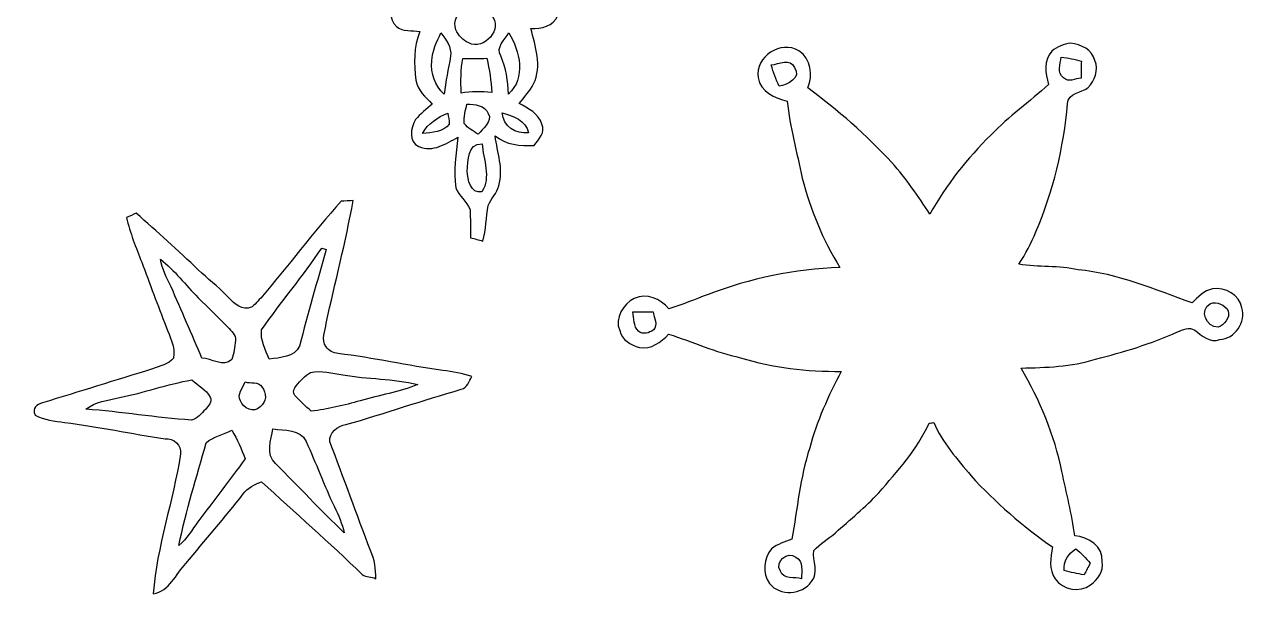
# Model space of a CAD drawing. Header units: centimetres. Extents: x -12.4 to 12.5, y -13.9 to 13.8.
# Drawn here: x -12.38 to 12.46, y -13.94 to -2.31 of the extents above; entities that cross this region are included whole.
import ezdxf

# ---------------------------------------------------------------- set-up
doc = ezdxf.new("R2010")
doc.units = ezdxf.units.CM
doc.header["$MEASUREMENT"] = 0
doc.layers.add('Camada 1', color=7, linetype='Continuous')

msp = doc.modelspace()

# ---------------------------------------------------------------- linework, layer by layer
at = {"layer": 'Camada 1', "color": 23}
for points, knots in [([(-3.62021, 13.71247), (-3.56129, 13.77033), (-3.48403, 13.79784), (-3.41312, 13.84018), (-3.41312, 13.84018), (-3.39372, 13.62851), (-3.40642, 13.41226), (-3.37009, 13.20235), (-3.37009, 13.20235), (-3.27907, 13.01679), (-3.07058, 12.90532), (-3.04059, 12.68483), (-3.04059, 12.68483), (-2.94534, 12.36027), (-3.06917, 12.03466), (-3.07446, 11.70905), (-3.07446, 11.70905), (-2.84515, 11.82546), (-2.59362, 11.97504), (-2.32798, 11.88967), (-2.32798, 11.88967), (-2.15336, 11.85227), (-2.07363, 11.62367), (-2.15865, 11.47445), (-2.15865, 11.47445), (-2.25249, 11.28571), (-2.42147, 11.15095), (-2.57387, 11.01125), (-2.57387, 11.01125), (-2.09867, 10.68846), (-2.13607, 10.02559), (-2.31105, 9.54264), (-2.31105, 9.54264), (-2.11314, 9.52853), (-1.80305, 9.54722), (-1.73602, 9.29993), (-1.73602, 9.29993), (-1.59314, 8.95068), (-1.92158, 8.68257), (-2.10644, 8.42645), (-2.10644, 8.42645), (-1.97767, 8.13505), (-1.68522, 7.96607), (-1.49507, 7.71913), (-1.49507, 7.71913), (-1.20509, 7.70749), (-0.94403, 7.83837), (-0.6731, 7.91774), (-0.6731, 7.91774), (-0.60748, 7.70537), (-0.57644, 7.48594), (-0.54963, 7.26581), (-0.54963, 7.26581), (-0.31926, 7.20443), (-0.0829, 7.17021), (0.15522, 7.15186), (0.15522, 7.15186), (0.23142, 7.42174), (0.32385, 7.73359), (0.58702, 7.87894), (0.58702, 7.87894), (0.7179, 7.88635), (0.9017, 7.96678), (1.01, 7.85495), (1.01, 7.85495), (1.0922, 7.76993), (1.15147, 7.66621), (1.22132, 7.57132), (1.22132, 7.57132), (1.41887, 7.78263), (1.61678, 8.00805), (1.88771, 8.128), (1.88771, 8.128), (2.11455, 8.24477), (2.37384, 8.1922), (2.61549, 8.16222), (2.61549, 8.16222), (2.63384, 8.41199), (2.68252, 8.7249), (2.93052, 8.85331), (2.93052, 8.85331), (3.08998, 8.94292), (3.27589, 8.82932), (3.36268, 8.69139), (3.36268, 8.69139), (3.45934, 8.49559), (3.44699, 8.27299), (3.47557, 8.06203), (3.47557, 8.06203), (3.72251, 8.25112), (3.92501, 8.51112), (4.23439, 8.60495), (4.23439, 8.60495), (4.41078, 8.69844), (4.60551, 8.63529), (4.79143, 8.63247), (4.79143, 8.63247), (5.02356, 8.70585), (5.21511, 8.88047), (5.46206, 8.92034), (5.46206, 8.92034), (5.45218, 8.83602), (5.47194, 8.73584), (5.41091, 8.66669), (5.41091, 8.66669), (5.28814, 8.54322), (5.10011, 8.4963), (4.99357, 8.35519), (4.99357, 8.35519), (4.92513, 8.19362), (4.85422, 8.02781), (4.73357, 7.89658), (4.73357, 7.89658), (4.5279, 7.63517), (4.185, 7.55791), (3.88302, 7.46054), (3.88302, 7.46054), (3.88514, 7.43091), (3.88761, 7.40128), (3.89008, 7.37164), (3.89008, 7.37164), (4.08023, 7.30709), (4.2739, 7.19772), (4.36069, 7.00722), (4.36069, 7.00722), (4.44041, 6.85694), (4.41113, 6.62975), (4.2478, 6.54826), (4.2478, 6.54826), (4.01285, 6.39692), (3.75356, 6.53486), (3.5179, 6.60259), (3.5179, 6.60259), (3.42724, 6.17749), (3.07516, 5.85258), (2.65889, 5.75204), (2.65889, 5.75204), (2.61655, 5.68854), (2.43381, 5.74675), (2.42887, 5.63668), (2.42887, 5.63668), (2.44016, 5.46312), (2.49626, 5.29555), (2.50225, 5.12092), (2.50225, 5.12092), (2.26766, 4.78896), (1.80622, 4.83094), (1.4538, 4.89973), (1.4538, 4.89973), (1.37971, 4.67995), (1.2894, 4.46158), (1.25554, 4.23086), (1.25554, 4.23086), (1.32292, 3.95287), (1.77059, 3.89819), (1.74237, 3.58316), (1.74237, 3.58316), (1.62489, 3.39937), (1.3903, 3.32422), (1.28658, 3.12843), (1.28658, 3.12843), (1.28129, 2.84868), (1.40511, 2.58516), (1.52012, 2.33539), (1.52012, 2.33539), (1.71767, 2.37243), (1.91382, 2.42429), (2.11596, 2.42711), (2.11596, 2.42711), (2.292, 2.41547), (2.45851, 2.3114), (2.55376, 2.16394), (2.55376, 2.16394), (2.61937, 1.97697), (2.5146, 1.80657), (2.43981, 1.6443), (2.43981, 1.6443), (2.70439, 1.58856), (2.97392, 1.51589), (3.20393, 1.36878), (3.20393, 1.36878), (3.42371, 1.20862), (3.56764, 0.96344), (3.65866, 0.71085), (3.65866, 0.71085), (3.80753, 0.78493), (3.95958, 0.86042), (4.12856, 0.87595), (4.12856, 0.87595), (4.27849, 0.87771), (4.40761, 0.80151), (4.53637, 0.7366), (4.53637, 0.7366), (4.49721, 0.58349), (4.50991, 0.40781), (4.41925, 0.27058), (4.41925, 0.27058), (4.32153, 0.13864), (4.17583, 0.05574), (4.03437, -0.02117), (4.03437, -0.02117), (4.03119, -0.04057), (4.02449, -0.07937), (4.02131, -0.09913), (4.02131, -0.09913), (4.27355, -0.17886), (4.5406, -0.2353), (4.76003, -0.39123), (4.76003, -0.39123), (4.88139, -0.45932), (4.9978, -0.55774), (5.03555, -0.69744), (5.03555, -0.69744), (5.0606, -1.01424), (5.38409, -1.12677), (5.63492, -1.22202), (5.63492, -1.22202), (5.63739, -1.28411), (5.64233, -1.40794), (5.6448, -1.47002), (5.6448, -1.47002), (5.43348, -1.48167), (5.25039, -1.37266), (5.06342, -1.29293), (5.06342, -1.29293), (4.80236, -1.22626), (4.5085, -1.34585), (4.26367, -1.20615), (4.26367, -1.20615), (4.02449, -1.10278), (3.83293, -0.92287), (3.65936, -0.73272), (3.65936, -0.73272), (3.63926, -0.99448), (3.62056, -1.31163), (3.38914, -1.48449), (3.38914, -1.48449), (3.20851, -1.64606), (2.89525, -1.51377), (2.85115, -1.28799), (2.85115, -1.28799), (2.83351, -1.15535), (2.8194, -1.02235), (2.80846, -0.88935), (2.80846, -0.88935), (2.55764, -0.88053), (2.30364, -0.89817), (2.05528, -0.86219), (2.05528, -0.86219), (1.76671, -0.76517), (1.52894, -0.55633), (1.34549, -0.31856), (1.34549, -0.31856), (1.23225, -0.50871), (1.06433, -0.76376), (0.80116, -0.68016), (0.80116, -0.68016), (0.48189, -0.58491), (0.34431, -0.23319), (0.28892, 0.06456), (0.28892, 0.06456), (0.06385, 0.05891), (-0.1584, 0.02117), (-0.38135, -0.00564), (-0.38135, -0.00564), (-0.43109, -0.248), (-0.44203, -0.50659), (-0.57856, -0.72072), (-0.57856, -0.72072), (-0.81386, -0.64417), (-1.05163, -0.55598), (-1.30351, -0.5655), (-1.30351, -0.5655), (-1.38959, -0.58208), (-1.45521, -0.6477), (-1.518, -0.70414), (-1.518, -0.70414), (-1.68522, -0.87242), (-1.83127, -1.06221), (-1.95192, -1.26647), (-1.95192, -1.26647), (-1.70145, -1.47602), (-1.4284, -1.76953), (-1.53882, -2.12866), (-1.53882, -2.12866), (-1.62666, -2.33856), (-1.87819, -2.40206), (-2.08597, -2.38866), (-2.08597, -2.38866), (-1.99954, -2.75308), (-1.85526, -3.15383), (-2.03306, -3.51437), (-2.03306, -3.51437), (-2.10361, -3.66501), (-2.22391, -3.7846), (-2.32727, -3.91266), (-2.32727, -3.91266), (-2.14524, -4.01849), (-1.92722, -4.11551), (-1.86408, -4.33529), (-1.86408, -4.33529), (-1.78188, -4.5018), (-1.93357, -4.64502), (-2.01965, -4.77202), (-2.01965, -4.77202), (-2.30293, -4.77696), (-2.58974, -4.75791), (-2.81693, -4.57553), (-2.81693, -4.57553), (-2.76719, -4.9082), (-2.64301, -5.24969), (-2.73791, -5.58624), (-2.73791, -5.58624), (-2.77954, -5.73581), (-2.89948, -5.84588), (-2.95381, -5.98981), (-2.95381, -5.98981), (-2.99896, -6.2297), (-3.00108, -6.47771), (-3.06387, -6.71477), (-3.06387, -6.71477), (-3.15136, -6.68302), (-3.22792, -6.66926), (-3.31294, -6.64527), (-3.31294, -6.64527), (-3.31152, -6.45301), (-3.31576, -6.26145), (-3.32528, -6.07025), (-3.32528, -6.07025), (-3.38667, -5.90303), (-3.55565, -5.7972), (-3.61632, -5.62892), (-3.61632, -5.62892), (-3.65901, -5.28708), (-3.61738, -4.94242), (-3.57046, -4.6034), (-3.57046, -4.6034), (-3.81176, -4.72511), (-4.08411, -4.91984), (-4.3628, -4.79037), (-4.3628, -4.79037), (-4.5787, -4.699), (-4.53743, -4.41219), (-4.43406, -4.24321), (-4.43406, -4.24321), (-4.3367, -4.12221), (-4.20864, -4.03013), (-4.09187, -3.92889), (-4.09187, -3.92889), (-4.23263, -3.79166), (-4.38785, -3.64384), (-4.42383, -3.44135), (-4.42383, -3.44135), (-4.46476, -3.11291), (-4.47816, -2.76437), (-4.34446, -2.45498), (-4.34446, -2.45498), (-4.49968, -2.41759), (-4.6923, -2.46697), (-4.82036, -2.35126), (-4.82036, -2.35126), (-4.97628, -2.20204), (-4.96041, -1.96391), (-4.88527, -1.77941), (-4.88527, -1.77941), (-4.81048, -1.59738), (-4.66937, -1.45591), (-4.52896, -1.32292), (-4.52896, -1.32292), (-4.70217, -1.07738), (-4.90008, -0.84102), (-5.14385, -0.66428), (-5.14385, -0.66428), (-5.42537, -0.58279), (-5.69172, -0.73519), (-5.94783, -0.83009), (-5.94783, -0.83009), (-6.03179, -0.6223), (-6.08048, -0.40252), (-6.15844, -0.19367), (-6.15844, -0.19367), (-6.33977, -0.0381), (-6.60224, -0.09454), (-6.82096, -0.06526), (-6.82096, -0.06526), (-6.89998, -0.37253), (-7.02134, -0.80469), (-7.41045, -0.81104), (-7.41045, -0.81104), (-7.65986, -0.90876), (-7.75229, -0.63888), (-7.86977, -0.49177), (-7.86977, -0.49177), (-8.10366, -0.76376), (-8.38447, -1.01706), (-8.74677, -1.09396), (-8.74677, -1.09396), (-8.9154, -1.137), (-9.09002, -1.10702), (-9.25512, -1.06645), (-9.25512, -1.06645), (-9.28899, -1.30034), (-9.30063, -1.63759), (-9.57404, -1.7205), (-9.57404, -1.7205), (-9.75325, -1.81681), (-9.99772, -1.71626), (-10.05522, -1.524), (-10.05522, -1.524), (-10.0845, -1.33632), (-10.10567, -1.14759), (-10.11872, -0.95779), (-10.11872, -0.95779), (-10.34239, -1.09608), (-10.49972, -1.31833), (-10.73644, -1.43792), (-10.73644, -1.43792), (-10.97633, -1.61749), (-11.29312, -1.49578), (-11.56335, -1.5688), (-11.56335, -1.5688), (-11.73127, -1.64606), (-11.88438, -1.7526), (-12.05653, -1.82104), (-12.05653, -1.82104), (-12.09604, -1.76177), (-12.13591, -1.70321), (-12.17683, -1.64536), (-12.17683, -1.64536), (-12.02408, -1.50283), (-11.82899, -1.4157), (-11.67659, -1.27423), (-11.67659, -1.27423), (-11.5764, -1.11337), (-11.53407, -0.91334), (-11.39366, -0.77787), (-11.39366, -0.77787), (-11.176, -0.53975), (-10.84262, -0.47096), (-10.54947, -0.37571), (-10.54947, -0.37571), (-10.55194, -0.34184), (-10.55476, -0.30797), (-10.55723, -0.27446), (-10.55723, -0.27446), (-10.72762, -0.19614), (-10.93435, -0.12594), (-11.02748, 0.05115), (-11.02748, 0.05115), (-11.03806, 0.21096), (-11.1058, 0.43004), (-10.95163, 0.54328), (-10.95163, 0.54328), (-10.70575, 0.64311), (-10.44469, 0.58244), (-10.20163, 0.51117), (-10.20163, 0.51117), (-10.10003, 0.7045), (-10.01677, 0.91757), (-9.85555, 1.07103), (-9.85555, 1.07103), (-9.62554, 1.27388), (-9.32286, 1.35855), (-9.02864, 1.41746), (-9.02864, 1.41746), (-9.11825, 1.6129), (-9.25689, 1.87713), (-9.08509, 2.06516), (-9.08509, 2.06516), (-8.84202, 2.33997), (-8.43068, 2.23273), (-8.11283, 2.18722), (-8.11283, 2.18722), (-8.02993, 2.407), (-7.93574, 2.62643), (-7.9054, 2.86138), (-7.9054, 2.86138), (-7.89517, 2.91006), (-7.91633, 2.95804), (-7.94985, 2.99226), (-7.94985, 2.99226), (-8.11036, 3.16018), (-8.31109, 3.28083), (-8.4896, 3.42794), (-8.4896, 3.42794), (-8.31109, 3.63573), (-8.09731, 3.80859), (-7.89093, 3.98745), (-7.89093, 3.98745), (-7.97842, 4.24956), (-8.08037, 4.50603), (-8.16892, 4.76779), (-8.16892, 4.76779), (-8.38129, 4.72334), (-8.59437, 4.64891), (-8.8145, 4.66407), (-8.8145, 4.66407), (-9.01241, 4.69653), (-9.22479, 4.8387), (-9.25265, 5.05037), (-9.25265, 5.05037), (-9.2329, 5.19077), (-9.15846, 5.31636), (-9.11049, 5.44795), (-9.11049, 5.44795), (-9.42587, 5.56084), (-9.80405, 5.6074), (-10.04182, 5.86916), (-10.04182, 5.86916), (-10.17094, 6.00392), (-10.22209, 6.18807), (-10.28312, 6.35882), (-10.28312, 6.35882), (-10.52795, 6.32601), (-10.80911, 6.11293), (-11.0423, 6.27697), (-11.0423, 6.27697), (-11.20175, 6.36729), (-11.20493, 6.59765), (-11.11709, 6.74052), (-11.11709, 6.74052), (-11.03665, 6.95254), (-10.81546, 7.03368), (-10.64013, 7.14692), (-10.64013, 7.14692), (-10.91635, 7.29297), (-11.23879, 7.33919), (-11.49773, 7.51875), (-11.49773, 7.51875), (-11.71963, 7.66727), (-11.68823, 8.01511), (-11.93694, 8.13364), (-11.93694, 8.13364), (-12.09745, 8.21831), (-12.25374, 8.31285), (-12.38497, 8.43985), (-12.38497, 8.43985), (-12.31053, 8.48783), (-12.24139, 8.58379), (-12.14226, 8.56262), (-12.14226, 8.56262), (-11.92071, 8.51112), (-11.73903, 8.31885), (-11.49526, 8.36471), (-11.49526, 8.36471), (-10.99996, 8.48642), (-10.61261, 8.11989), (-10.27853, 7.81967), (-10.27853, 7.81967), (-10.2496, 8.05356), (-10.26901, 8.30933), (-10.13636, 8.51535), (-10.13636, 8.51535), (-10.00936, 8.65223), (-9.74584, 8.71432), (-9.61602, 8.5531), (-9.61602, 8.5531), (-9.4749, 8.38764), (-9.46362, 8.1601), (-9.41387, 7.95655), (-9.41387, 7.95655), (-9.17963, 7.98618), (-8.93374, 8.04651), (-8.70726, 7.94279), (-8.70726, 7.94279), (-8.41375, 7.862), (-8.21584, 7.61859), (-7.99006, 7.43303), (-7.99006, 7.43303), (-7.90328, 7.5886), (-7.80309, 7.75194), (-7.61506, 7.79533), (-7.61506, 7.79533), (-7.37376, 7.81438), (-7.16209, 7.63658), (-7.0746, 7.42385), (-7.0746, 7.42385), (-7.02063, 7.28839), (-6.98218, 7.14657), (-6.93667, 7.00793), (-6.93667, 7.00793), (-6.7123, 7.04003), (-6.44948, 7.02874), (-6.2611, 7.17338), (-6.2611, 7.17338), (-6.15774, 7.34236), (-6.29426, 7.66692), (-6.08083, 7.77416), (-6.08083, 7.77416), (-5.82189, 7.79639), (-5.57671, 7.61118), (-5.31107, 7.67045), (-5.31107, 7.67045), (-5.05037, 7.84013), (-4.88809, 8.10895), (-4.69371, 8.34355), (-4.69371, 8.34355), (-4.80801, 8.46772), (-4.94383, 8.57497), (-5.03555, 8.71784), (-5.03555, 8.71784), (-5.12692, 8.92775), (-5.20241, 9.23149), (-4.99286, 9.39835), (-4.99286, 9.39835), (-4.85951, 9.44598), (-4.71981, 9.47561), (-4.58188, 9.50912), (-4.58188, 9.50912), (-4.66654, 9.79946), (-4.71593, 10.1025), (-4.68947, 10.40589), (-4.68947, 10.40589), (-4.6355, 10.62531), (-4.50109, 10.80911), (-4.36351, 10.98303), (-4.36351, 10.98303), (-4.54237, 11.09486), (-4.7371, 11.22292), (-4.79249, 11.44199), (-4.79249, 11.44199), (-4.87609, 11.62438), (-4.73569, 11.88861), (-4.51556, 11.86109), (-4.51556, 11.86109), (-4.28166, 11.92107), (-4.05624, 11.79865), (-3.85974, 11.68435), (-3.85974, 11.68435), (-3.90631, 12.04701), (-4.01743, 12.42977), (-3.90172, 12.78784), (-3.90172, 12.78784), (-3.84598, 12.91167), (-3.74015, 13.00162), (-3.64702, 13.09687), (-3.64702, 13.09687), (-3.63467, 13.30113), (-3.65584, 13.50998), (-3.62021, 13.71247), (-3.62021, 13.71247), (-3.62021, 13.71247), (-3.62021, 13.71247), (-3.62021, 13.71247)], [0, 0, 0, 0, 0.00617284, 0.00617284, 0.00617284, 0.00617284, 0.01234568, 0.01234568, 0.01234568, 0.01234568, 0.01851852, 0.01851852, 0.01851852, 0.01851852, 0.02469136, 0.02469136, 0.02469136, 0.02469136, 0.0308642, 0.0308642, 0.0308642, 0.0308642, 0.03703704, 0.03703704, 0.03703704, 0.03703704, 0.04320988, 0.04320988, 0.04320988, 0.04320988, 0.04938272, 0.04938272, 0.04938272, 0.04938272, 0.05555556, 0.05555556, 0.05555556, 0.05555556, 0.0617284, 0.0617284, 0.0617284, 0.0617284, 0.06790123, 0.06790123, 0.06790123, 0.06790123, 0.07407407, 0.07407407, 0.07407407, 0.07407407, 0.08024691, 0.08024691, 0.08024691, 0.08024691, 0.08641975, 0.08641975, 0.08641975, 0.08641975, 0.09259259, 0.09259259, 0.09259259, 0.09259259, 0.09876543, 0.09876543, 0.09876543, 0.09876543, 0.10493827, 0.10493827, 0.10493827, 0.10493827, 0.11111111, 0.11111111, 0.11111111, 0.11111111, 0.11728395, 0.11728395, 0.11728395, 0.11728395, 0.12345679, 0.12345679, 0.12345679, 0.12345679, 0.12962963, 0.12962963, 0.12962963, 0.12962963, 0.13580247, 0.13580247, 0.13580247, 0.13580247, 0.14197531, 0.14197531, 0.14197531, 0.14197531, 0.14814815, 0.14814815, 0.14814815, 0.14814815, 0.15432099, 0.15432099, 0.15432099, 0.15432099, 0.16049383, 0.16049383, 0.16049383, 0.16049383, 0.16666667, 0.16666667, 0.16666667, 0.16666667, 0.17283951, 0.17283951, 0.17283951, 0.17283951, 0.17901235, 0.17901235, 0.17901235, 0.17901235, 0.18518519, 0.18518519, 0.18518519, 0.18518519, 0.19135802, 0.19135802, 0.19135802, 0.19135802, 0.19753086, 0.19753086, 0.19753086, 0.19753086, 0.2037037, 0.2037037, 0.2037037, 0.2037037, 0.20987654, 0.20987654, 0.20987654, 0.20987654, 0.21604938, 0.21604938, 0.21604938, 0.21604938, 0.22222222, 0.22222222, 0.22222222, 0.22222222, 0.22839506, 0.22839506, 0.22839506, 0.22839506, 0.2345679, 0.2345679, 0.2345679, 0.2345679, 0.24074074, 0.24074074, 0.24074074, 0.24074074, 0.24691358, 0.24691358, 0.24691358, 0.24691358, 0.25308642, 0.25308642, 0.25308642, 0.25308642, 0.25925926, 0.25925926, 0.25925926, 0.25925926, 0.2654321, 0.2654321, 0.2654321, 0.2654321, 0.27160494, 0.27160494, 0.27160494, 0.27160494, 0.27777778, 0.27777778, 0.27777778, 0.27777778, 0.28395062, 0.28395062, 0.28395062, 0.28395062, 0.29012346, 0.29012346, 0.29012346, 0.29012346, 0.2962963, 0.2962963, 0.2962963, 0.2962963, 0.30246914, 0.30246914, 0.30246914, 0.30246914, 0.30864198, 0.30864198, 0.30864198, 0.30864198, 0.31481481, 0.31481481, 0.31481481, 0.31481481, 0.32098765, 0.32098765, 0.32098765, 0.32098765, 0.32716049, 0.32716049, 0.32716049, 0.32716049, 0.33333333, 0.33333333, 0.33333333, 0.33333333, 0.33950617, 0.33950617, 0.33950617, 0.33950617, 0.34567901, 0.34567901, 0.34567901, 0.34567901, 0.35185185, 0.35185185, 0.35185185, 0.35185185, 0.35802469, 0.35802469, 0.35802469, 0.35802469, 0.36419753, 0.36419753, 0.36419753, 0.36419753, 0.37037037, 0.37037037, 0.37037037, 0.37037037, 0.37654321, 0.37654321, 0.37654321, 0.37654321, 0.38271605, 0.38271605, 0.38271605, 0.38271605, 0.38888889, 0.38888889, 0.38888889, 0.38888889, 0.39506173, 0.39506173, 0.39506173, 0.39506173, 0.40123457, 0.40123457, 0.40123457, 0.40123457, 0.40740741, 0.40740741, 0.40740741, 0.40740741, 0.41358025, 0.41358025, 0.41358025, 0.41358025, 0.41975309, 0.41975309, 0.41975309, 0.41975309, 0.42592593, 0.42592593, 0.42592593, 0.42592593, 0.43209877, 0.43209877, 0.43209877, 0.43209877, 0.4382716, 0.4382716, 0.4382716, 0.4382716, 0.44444444, 0.44444444, 0.44444444, 0.44444444, 0.45061728, 0.45061728, 0.45061728, 0.45061728, 0.45679012, 0.45679012, 0.45679012, 0.45679012, 0.46296296, 0.46296296, 0.46296296, 0.46296296, 0.4691358, 0.4691358, 0.4691358, 0.4691358, 0.47530864, 0.47530864, 0.47530864, 0.47530864, 0.48148148, 0.48148148, 0.48148148, 0.48148148, 0.48765432, 0.48765432, 0.48765432, 0.48765432, 0.49382716, 0.49382716, 0.49382716, 0.49382716, 0.5, 0.5, 0.5, 0.5, 0.50617284, 0.50617284, 0.50617284, 0.50617284, 0.51234568, 0.51234568, 0.51234568, 0.51234568, 0.51851852, 0.51851852, 0.51851852, 0.51851852, 0.52469136, 0.52469136, 0.52469136, 0.52469136, 0.5308642, 0.5308642, 0.5308642, 0.5308642, 0.53703704, 0.53703704, 0.53703704, 0.53703704, 0.54320988, 0.54320988, 0.54320988, 0.54320988, 0.54938272, 0.54938272, 0.54938272, 0.54938272, 0.55555556, 0.55555556, 0.55555556, 0.55555556, 0.5617284, 0.5617284, 0.5617284, 0.5617284, 0.56790123, 0.56790123, 0.56790123, 0.56790123, 0.57407407, 0.57407407, 0.57407407, 0.57407407, 0.58024691, 0.58024691, 0.58024691, 0.58024691, 0.58641975, 0.58641975, 0.58641975, 0.58641975, 0.59259259, 0.59259259, 0.59259259, 0.59259259, 0.59876543, 0.59876543, 0.59876543, 0.59876543, 0.60493827, 0.60493827, 0.60493827, 0.60493827, 0.61111111, 0.61111111, 0.61111111, 0.61111111, 0.61728395, 0.61728395, 0.61728395, 0.61728395, 0.62345679, 0.62345679, 0.62345679, 0.62345679, 0.62962963, 0.62962963, 0.62962963, 0.62962963, 0.63580247, 0.63580247, 0.63580247, 0.63580247, 0.64197531, 0.64197531, 0.64197531, 0.64197531, 0.64814815, 0.64814815, 0.64814815, 0.64814815, 0.65432099, 0.65432099, 0.65432099, 0.65432099, 0.66049383, 0.66049383, 0.66049383, 0.66049383, 0.66666667, 0.66666667, 0.66666667, 0.66666667, 0.67283951, 0.67283951, 0.67283951, 0.67283951, 0.67901235, 0.67901235, 0.67901235, 0.67901235, 0.68518519, 0.68518519, 0.68518519, 0.68518519, 0.69135802, 0.69135802, 0.69135802, 0.69135802, 0.69753086, 0.69753086, 0.69753086, 0.69753086, 0.7037037, 0.7037037, 0.7037037, 0.7037037, 0.70987654, 0.70987654, 0.70987654, 0.70987654, 0.71604938, 0.71604938, 0.71604938, 0.71604938, 0.72222222, 0.72222222, 0.72222222, 0.72222222, 0.72839506, 0.72839506, 0.72839506, 0.72839506, 0.7345679, 0.7345679, 0.7345679, 0.7345679, 0.74074074, 0.74074074, 0.74074074, 0.74074074, 0.74691358, 0.74691358, 0.74691358, 0.74691358, 0.75308642, 0.75308642, 0.75308642, 0.75308642, 0.75925926, 0.75925926, 0.75925926, 0.75925926, 0.7654321, 0.7654321, 0.7654321, 0.7654321, 0.77160494, 0.77160494, 0.77160494, 0.77160494, 0.77777778, 0.77777778, 0.77777778, 0.77777778, 0.78395062, 0.78395062, 0.78395062, 0.78395062, 0.79012346, 0.79012346, 0.79012346, 0.79012346, 0.7962963, 0.7962963, 0.7962963, 0.7962963, 0.80246914, 0.80246914, 0.80246914, 0.80246914, 0.80864198, 0.80864198, 0.80864198, 0.80864198, 0.81481481, 0.81481481, 0.81481481, 0.81481481, 0.82098765, 0.82098765, 0.82098765, 0.82098765, 0.82716049, 0.82716049, 0.82716049, 0.82716049, 0.83333333, 0.83333333, 0.83333333, 0.83333333, 0.83950617, 0.83950617, 0.83950617, 0.83950617, 0.84567901, 0.84567901, 0.84567901, 0.84567901, 0.85185185, 0.85185185, 0.85185185, 0.85185185, 0.85802469, 0.85802469, 0.85802469, 0.85802469, 0.86419753, 0.86419753, 0.86419753, 0.86419753, 0.87037037, 0.87037037, 0.87037037, 0.87037037, 0.87654321, 0.87654321, 0.87654321, 0.87654321, 0.88271605, 0.88271605, 0.88271605, 0.88271605, 0.88888889, 0.88888889, 0.88888889, 0.88888889, 0.89506173, 0.89506173, 0.89506173, 0.89506173, 0.90123457, 0.90123457, 0.90123457, 0.90123457, 0.90740741, 0.90740741, 0.90740741, 0.90740741, 0.91358025, 0.91358025, 0.91358025, 0.91358025, 0.91975309, 0.91975309, 0.91975309, 0.91975309, 0.92592593, 0.92592593, 0.92592593, 0.92592593, 0.93209877, 0.93209877, 0.93209877, 0.93209877, 0.9382716, 0.9382716, 0.9382716, 0.9382716, 0.94444444, 0.94444444, 0.94444444, 0.94444444, 0.95061728, 0.95061728, 0.95061728, 0.95061728, 0.95679012, 0.95679012, 0.95679012, 0.95679012, 0.96296296, 0.96296296, 0.96296296, 0.96296296, 0.9691358, 0.9691358, 0.9691358, 0.9691358, 0.97530864, 0.97530864, 0.97530864, 0.97530864, 0.98148148, 0.98148148, 0.98148148, 0.98148148, 0.98765432, 0.98765432, 0.98765432, 0.98765432, 1, 1, 1, 1]), ([(-3.43606, -1.95721), (-3.56729, -2.06375), (-3.67947, -2.23802), (-3.6135, -2.41512), (-3.6135, -2.41512), (-3.56482, -2.5333), (-3.4671, -2.62749), (-3.35245, -2.68252), (-3.35245, -2.68252), (-3.04341, -2.85538), (-2.63172, -2.38584), (-2.89525, -2.11843), (-2.89525, -2.11843), (-3.00955, -1.93252), (-3.24026, -1.90676), (-3.43606, -1.95721), (-3.43606, -1.95721), (-3.43606, -1.95721), (-3.43606, -1.95721), (-3.43606, -1.95721)], [0, 0, 0, 0, 0.16666667, 0.16666667, 0.16666667, 0.16666667, 0.33333333, 0.33333333, 0.33333333, 0.33333333, 0.5, 0.5, 0.5, 0.5, 0.66666667, 0.66666667, 0.66666667, 0.66666667, 1, 1, 1, 1]), ([(-4.10457, -3.05223), (-4.12503, -3.30341), (-4.03613, -3.55565), (-3.85057, -3.72745), (-3.85057, -3.72745), (-3.82552, -3.46781), (-3.76026, -3.21381), (-3.72286, -2.95663), (-3.72286, -2.95663), (-3.69217, -2.76825), (-3.81212, -2.61761), (-3.91619, -2.47897), (-3.91619, -2.47897), (-3.99979, -2.66206), (-4.09822, -2.84586), (-4.10457, -3.05223), (-4.10457, -3.05223), (-4.10457, -3.05223), (-4.10457, -3.05223), (-4.10457, -3.05223)], [0, 0, 0, 0, 0.16666667, 0.16666667, 0.16666667, 0.16666667, 0.33333333, 0.33333333, 0.33333333, 0.33333333, 0.5, 0.5, 0.5, 0.5, 0.66666667, 0.66666667, 0.66666667, 0.66666667, 1, 1, 1, 1]), ([(-2.70157, -2.94887), (-2.58833, -3.19264), (-2.55235, -3.45652), (-2.54423, -3.72322), (-2.54423, -3.72322), (-2.18334, -3.40148), (-2.30893, -2.84797), (-2.53682, -2.47932), (-2.53682, -2.47932), (-2.62467, -2.61761), (-2.79929, -2.77177), (-2.70157, -2.94887), (-2.70157, -2.94887), (-2.70157, -2.94887), (-2.70157, -2.94887), (-2.70157, -2.94887)], [0, 0, 0, 0, 0.2, 0.2, 0.2, 0.2, 0.4, 0.4, 0.4, 0.4, 0.6, 0.6, 0.6, 0.6, 1, 1, 1, 1]), ([(8.50441, -2.85009), (8.61413, -2.76507), (8.74748, -2.69734), (8.88859, -2.69064), (8.88859, -2.69064), (9.08826, -2.72097), (9.33873, -2.81587), (9.38001, -3.04482), (9.38001, -3.04482), (9.46291, -3.23779), (9.37789, -3.45369), (9.23995, -3.5941), (9.23995, -3.5941), (9.0992, -3.70522), (8.84061, -3.6957), (8.82297, -3.9183), (8.82297, -3.9183), (8.74783, -4.81365), (8.53158, -5.69771), (8.18197, -6.52568), (8.18197, -6.52568), (8.08708, -6.75464), (7.96925, -6.97442), (7.83449, -7.1822), (7.83449, -7.1822), (8.23383, -7.24641), (8.64305, -7.21042), (9.04099, -7.29439), (9.04099, -7.29439), (9.8485, -7.37376), (10.60132, -7.69408), (11.35592, -7.96854), (11.35592, -7.96854), (11.47657, -7.85072), (11.60039, -7.71737), (11.77325, -7.68279), (11.77325, -7.68279), (12.02549, -7.64575), (12.32747, -7.79886), (12.36874, -8.07014), (12.36874, -8.07014), (12.46399, -8.3506), (12.21846, -8.70514), (11.92212, -8.71326), (11.92212, -8.71326), (11.71152, -8.78769), (11.55841, -8.6367), (11.41165, -8.5224), (11.41165, -8.5224), (11.29453, -8.44585), (11.1693, -8.5157), (11.05923, -8.55945), (11.05923, -8.55945), (10.5216, -8.79757), (9.95962, -8.97079), (9.39059, -9.11437), (9.39059, -9.11437), (8.90164, -9.26465), (8.38623, -9.2844), (7.87859, -9.29358), (7.87859, -9.29358), (8.26029, -9.94657), (8.55839, -10.65354), (8.71008, -11.39684), (8.71008, -11.39684), (8.80075, -11.83146), (8.91152, -12.2622), (8.97255, -12.70247), (8.97255, -12.70247), (9.24172, -12.72963), (9.56239, -12.91555), (9.52676, -13.23022), (9.52676, -13.23022), (9.57157, -13.42672), (9.43398, -13.59217), (9.2904, -13.70083), (9.2904, -13.70083), (9.07239, -13.86558), (8.72843, -13.80384), (8.57567, -13.57947), (8.57567, -13.57947), (8.43668, -13.39285), (8.47937, -13.14203), (8.5157, -12.9293), (8.5157, -12.9293), (7.91669, -12.50632), (7.3533, -12.02866), (6.86294, -11.48221), (6.86294, -11.48221), (6.57789, -11.14566), (6.28438, -10.80664), (6.10235, -10.40059), (6.10235, -10.40059), (6.07942, -10.40447), (6.03426, -10.41224), (6.01169, -10.41612), (6.01169, -10.41612), (5.76404, -10.94952), (5.36822, -11.39049), (4.9844, -11.82793), (4.9844, -11.82793), (4.71346, -12.12215), (4.40267, -12.37509), (4.10457, -12.64038), (4.10457, -12.64038), (3.96346, -12.76773), (3.79095, -12.85981), (3.66395, -13.00233), (3.66395, -13.00233), (3.63855, -13.21259), (3.7779, -13.45882), (3.61562, -13.63486), (3.61562, -13.63486), (3.42759, -13.90685), (2.97215, -13.93754), (2.76719, -13.67225), (2.76719, -13.67225), (2.60773, -13.46482), (2.65183, -13.16143), (2.80599, -12.96564), (2.80599, -12.96564), (2.92241, -12.86651), (3.0794, -12.8337), (3.21698, -12.77302), (3.21698, -12.77302), (3.33269, -12.15284), (3.38279, -11.51819), (3.58246, -10.916), (3.58246, -10.916), (3.72498, -10.37131), (3.96205, -9.85943), (4.22169, -9.36202), (4.22169, -9.36202), (3.53025, -9.36202), (2.83351, -9.29287), (2.17241, -9.08262), (2.17241, -9.08262), (1.67111, -8.97114), (1.20015, -8.76124), (0.71332, -8.60249), (0.71332, -8.60249), (0.55809, -8.76124), (0.36089, -8.92739), (0.11924, -8.87271), (0.11924, -8.87271), (-0.05292, -8.82438), (-0.24059, -8.72172), (-0.28152, -8.53228), (-0.28152, -8.53228), (-0.39194, -8.27511), (-0.21061, -7.99465), (0.01341, -7.87612), (0.01341, -7.87612), (0.27164, -7.75511), (0.54575, -7.8927), (0.71755, -8.08637), (0.71755, -8.08637), (0.98848, -8.00312), (1.25271, -7.89905), (1.51694, -7.79568), (1.51694, -7.79568), (2.37278, -7.46901), (3.27942, -7.28239), (4.19594, -7.24923), (4.19594, -7.24923), (3.84492, -6.68831), (3.59798, -6.06954), (3.42794, -5.43207), (3.42794, -5.43207), (3.32669, -4.91031), (3.17394, -4.39773), (3.1242, -3.8668), (3.1242, -3.8668), (2.87232, -3.80153), (2.57704, -3.68582), (2.53153, -3.38949), (2.53153, -3.38949), (2.46592, -2.97074), (3.00179, -2.61408), (3.36374, -2.84656), (3.36374, -2.84656), (3.60609, -3.00814), (3.65478, -3.34116), (3.54295, -3.59798), (3.54295, -3.59798), (4.15819, -4.05059), (4.73498, -4.55577), (5.25392, -5.11739), (5.25392, -5.11739), (5.54249, -5.44266), (5.78979, -5.80108), (6.02439, -6.1662), (6.02439, -6.1662), (6.35564, -5.57001), (6.78251, -5.02955), (7.26969, -4.55295), (7.26969, -4.55295), (7.63023, -4.1783), (8.05674, -3.87703), (8.44021, -3.52813), (8.44021, -3.52813), (8.37, -3.30764), (8.33755, -3.03565), (8.50441, -2.85009), (8.50441, -2.85009), (8.50441, -2.85009), (8.50441, -2.85009), (8.50441, -2.85009)], [0, 0, 0, 0, 0.01886792, 0.01886792, 0.01886792, 0.01886792, 0.03773585, 0.03773585, 0.03773585, 0.03773585, 0.05660377, 0.05660377, 0.05660377, 0.05660377, 0.0754717, 0.0754717, 0.0754717, 0.0754717, 0.09433962, 0.09433962, 0.09433962, 0.09433962, 0.11320755, 0.11320755, 0.11320755, 0.11320755, 0.13207547, 0.13207547, 0.13207547, 0.13207547, 0.1509434, 0.1509434, 0.1509434, 0.1509434, 0.16981132, 0.16981132, 0.16981132, 0.16981132, 0.18867925, 0.18867925, 0.18867925, 0.18867925, 0.20754717, 0.20754717, 0.20754717, 0.20754717, 0.22641509, 0.22641509, 0.22641509, 0.22641509, 0.24528302, 0.24528302, 0.24528302, 0.24528302, 0.26415094, 0.26415094, 0.26415094, 0.26415094, 0.28301887, 0.28301887, 0.28301887, 0.28301887, 0.30188679, 0.30188679, 0.30188679, 0.30188679, 0.32075472, 0.32075472, 0.32075472, 0.32075472, 0.33962264, 0.33962264, 0.33962264, 0.33962264, 0.35849057, 0.35849057, 0.35849057, 0.35849057, 0.37735849, 0.37735849, 0.37735849, 0.37735849, 0.39622642, 0.39622642, 0.39622642, 0.39622642, 0.41509434, 0.41509434, 0.41509434, 0.41509434, 0.43396226, 0.43396226, 0.43396226, 0.43396226, 0.45283019, 0.45283019, 0.45283019, 0.45283019, 0.47169811, 0.47169811, 0.47169811, 0.47169811, 0.49056604, 0.49056604, 0.49056604, 0.49056604, 0.50943396, 0.50943396, 0.50943396, 0.50943396, 0.52830189, 0.52830189, 0.52830189, 0.52830189, 0.54716981, 0.54716981, 0.54716981, 0.54716981, 0.56603774, 0.56603774, 0.56603774, 0.56603774, 0.58490566, 0.58490566, 0.58490566, 0.58490566, 0.60377358, 0.60377358, 0.60377358, 0.60377358, 0.62264151, 0.62264151, 0.62264151, 0.62264151, 0.64150943, 0.64150943, 0.64150943, 0.64150943, 0.66037736, 0.66037736, 0.66037736, 0.66037736, 0.67924528, 0.67924528, 0.67924528, 0.67924528, 0.69811321, 0.69811321, 0.69811321, 0.69811321, 0.71698113, 0.71698113, 0.71698113, 0.71698113, 0.73584906, 0.73584906, 0.73584906, 0.73584906, 0.75471698, 0.75471698, 0.75471698, 0.75471698, 0.77358491, 0.77358491, 0.77358491, 0.77358491, 0.79245283, 0.79245283, 0.79245283, 0.79245283, 0.81132075, 0.81132075, 0.81132075, 0.81132075, 0.83018868, 0.83018868, 0.83018868, 0.83018868, 0.8490566, 0.8490566, 0.8490566, 0.8490566, 0.86792453, 0.86792453, 0.86792453, 0.86792453, 0.88679245, 0.88679245, 0.88679245, 0.88679245, 0.90566038, 0.90566038, 0.90566038, 0.90566038, 0.9245283, 0.9245283, 0.9245283, 0.9245283, 0.94339623, 0.94339623, 0.94339623, 0.94339623, 0.96226415, 0.96226415, 0.96226415, 0.96226415, 1, 1, 1, 1]), ([(2.79964, -3.13231), (2.84409, -3.28013), (2.89031, -3.42865), (2.96333, -3.56517), (2.96333, -3.56517), (3.12561, -3.53907), (3.42194, -3.38949), (3.27201, -3.18523), (3.27201, -3.18523), (3.18911, -2.98168), (2.95981, -3.11291), (2.79964, -3.13231), (2.79964, -3.13231), (2.79964, -3.13231), (2.79964, -3.13231), (2.79964, -3.13231)], [0, 0, 0, 0, 0.2, 0.2, 0.2, 0.2, 0.4, 0.4, 0.4, 0.4, 0.6, 0.6, 0.6, 0.6, 1, 1, 1, 1]), ([(8.69703, -2.97251), (8.67339, -3.1115), (8.60284, -3.29671), (8.74501, -3.39231), (8.74501, -3.39231), (8.83673, -3.49956), (8.98419, -3.40713), (9.10202, -3.40113), (9.10202, -3.40113), (9.10414, -3.28648), (9.10131, -3.16794), (9.10484, -3.05506), (9.10484, -3.05506), (8.97184, -3.01766), (8.83391, -2.98909), (8.69703, -2.97251), (8.69703, -2.97251), (8.69703, -2.97251), (8.69703, -2.97251), (8.69703, -2.97251)], [0, 0, 0, 0, 0.16666667, 0.16666667, 0.16666667, 0.16666667, 0.33333333, 0.33333333, 0.33333333, 0.33333333, 0.5, 0.5, 0.5, 0.5, 0.66666667, 0.66666667, 0.66666667, 0.66666667, 1, 1, 1, 1]), ([(-3.47063, -2.99826), (-3.52002, -3.23003), (-3.50943, -3.46675), (-3.50591, -3.7024), (-3.50591, -3.7024), (-3.29847, -3.67806), (-3.08963, -3.66395), (-2.88149, -3.69429), (-2.88149, -3.69429), (-2.90195, -3.45969), (-2.92417, -3.22509), (-2.98521, -2.99755), (-2.98521, -2.99755), (-3.14713, -2.99826), (-3.30941, -2.99755), (-3.47063, -2.99826), (-3.47063, -2.99826), (-3.47063, -2.99826), (-3.47063, -2.99826), (-3.47063, -2.99826)], [0, 0, 0, 0, 0.16666667, 0.16666667, 0.16666667, 0.16666667, 0.33333333, 0.33333333, 0.33333333, 0.33333333, 0.5, 0.5, 0.5, 0.5, 0.66666667, 0.66666667, 0.66666667, 0.66666667, 1, 1, 1, 1]), ([(-3.38772, -3.92642), (-3.42018, -4.05518), (-3.4544, -4.185), (-3.44099, -4.31976), (-3.44099, -4.31976), (-3.37291, -4.42136), (-3.25826, -4.47322), (-3.16054, -4.5406), (-3.16054, -4.5406), (-3.06917, -4.42877), (-2.85997, -4.29048), (-2.95346, -4.11833), (-2.95346, -4.11833), (-3.02542, -3.94899), (-3.22933, -3.93277), (-3.38772, -3.92642), (-3.38772, -3.92642), (-3.38772, -3.92642), (-3.38772, -3.92642), (-3.38772, -3.92642)], [0, 0, 0, 0, 0.16666667, 0.16666667, 0.16666667, 0.16666667, 0.33333333, 0.33333333, 0.33333333, 0.33333333, 0.5, 0.5, 0.5, 0.5, 0.66666667, 0.66666667, 0.66666667, 0.66666667, 1, 1, 1, 1]), ([(-4.29013, -4.52226), (-4.09751, -4.50215), (-3.87526, -4.5085), (-3.74791, -4.33317), (-3.74791, -4.33317), (-3.74897, -4.25767), (-3.76484, -4.18394), (-3.7786, -4.11021), (-3.7786, -4.11021), (-3.98357, -4.19806), (-4.18147, -4.31941), (-4.29013, -4.52226), (-4.29013, -4.52226), (-4.29013, -4.52226), (-4.29013, -4.52226), (-4.29013, -4.52226)], [0, 0, 0, 0, 0.2, 0.2, 0.2, 0.2, 0.4, 0.4, 0.4, 0.4, 0.6, 0.6, 0.6, 0.6, 1, 1, 1, 1]), ([(-2.66841, -4.10492), (-2.65959, -4.37903), (-2.38654, -4.54519), (-2.13325, -4.51026), (-2.13325, -4.51026), (-2.19146, -4.25979), (-2.44863, -4.16807), (-2.66841, -4.10492), (-2.66841, -4.10492), (-2.66841, -4.10492), (-2.66841, -4.10492), (-2.66841, -4.10492)], [0, 0, 0, 0, 0.25, 0.25, 0.25, 0.25, 0.5, 0.5, 0.5, 0.5, 1, 1, 1, 1]), ([(-3.37996, -5.29061), (-3.37926, -5.46171), (-3.31258, -5.75804), (-3.08187, -5.70865), (-3.08187, -5.70865), (-2.89454, -5.41831), (-3.05541, -5.05213), (-3.07975, -4.73569), (-3.07975, -4.73569), (-3.38667, -4.72757), (-3.36091, -5.08494), (-3.37996, -5.29061)], [0, 0, 0, 0, 0.25, 0.25, 0.25, 0.25, 0.5, 0.5, 0.5, 0.5, 1, 1, 1, 1]), ([(-5.94783, -5.90409), (-5.8861, -5.90091), (-5.76262, -5.89421), (-5.70054, -5.89068), (-5.70054, -5.89068), (-5.85717, -6.72571), (-6.06425, -7.55121), (-6.24981, -8.38024), (-6.24981, -8.38024), (-6.26392, -8.53158), (-6.36235, -8.72102), (-6.25157, -8.86037), (-6.25157, -8.86037), (-6.20148, -8.94821), (-6.10094, -8.98066), (-6.00781, -8.99901), (-6.00781, -8.99901), (-5.29308, -9.07979), (-4.59176, -9.24948), (-3.87844, -9.3405), (-3.87844, -9.3405), (-3.67665, -9.35919), (-3.48086, -9.41176), (-3.28612, -9.46432), (-3.28612, -9.46432), (-3.34045, -9.56204), (-3.38173, -9.6908), (-3.50202, -9.72432), (-3.50202, -9.72432), (-4.28766, -9.9508), (-5.06201, -10.21433), (-5.84694, -10.44328), (-5.84694, -10.44328), (-6.01592, -10.46304), (-6.20042, -10.61191), (-6.17396, -10.79429), (-6.17396, -10.79429), (-5.89456, -11.52913), (-5.62892, -12.2689), (-5.34811, -13.00304), (-5.34811, -13.00304), (-5.26203, -13.18295), (-5.24369, -13.38015), (-5.23981, -13.57665), (-5.23981, -13.57665), (-5.32659, -13.51844), (-5.43983, -13.56007), (-5.51603, -13.48952), (-5.51603, -13.48952), (-6.18243, -12.84393), (-6.88128, -12.23257), (-7.56391, -11.60462), (-7.56391, -11.60462), (-7.70431, -11.66001), (-7.84507, -11.72845), (-7.93785, -11.85263), (-7.93785, -11.85263), (-8.30686, -12.33875), (-8.7182, -12.78996), (-9.10096, -13.26515), (-9.10096, -13.26515), (-9.31086, -13.48034), (-9.43539, -13.82783), (-9.767, -13.88004), (-9.767, -13.88004), (-9.69433, -12.91378), (-9.35425, -11.99409), (-9.21314, -11.03877), (-9.21314, -11.03877), (-9.17857, -10.86555), (-9.35496, -10.7068), (-9.52641, -10.73115), (-9.52641, -10.73115), (-10.20974, -10.63096), (-10.8846, -10.48173), (-11.57076, -10.40059), (-11.57076, -10.40059), (-11.77114, -10.3639), (-11.98492, -10.35544), (-12.16484, -10.25207), (-12.16484, -10.25207), (-12.24174, -10.09544), (-12.12744, -10.03547), (-12.01667, -9.99984), (-12.01667, -9.99984), (-11.2709, -9.77265), (-10.52724, -9.53946), (-9.78182, -9.31122), (-9.78182, -9.31122), (-9.63577, -9.25371), (-9.4548, -9.22337), (-9.35425, -9.09038), (-9.35425, -9.09038), (-9.31086, -8.86107), (-9.43081, -8.65752), (-9.50665, -8.45185), (-9.50665, -8.45185), (-9.67105, -8.0144), (-9.83897, -7.57837), (-10.0009, -7.14022), (-10.0009, -7.14022), (-10.1152, -6.84212), (-10.24008, -6.5465), (-10.30817, -6.23358), (-10.30817, -6.23358), (-10.2429, -6.20536), (-10.17834, -6.17643), (-10.1152, -6.14504), (-10.1152, -6.14504), (-9.68445, -6.51898), (-9.26183, -6.9028), (-8.84943, -7.29721), (-8.84943, -7.29721), (-8.66246, -7.47501), (-8.45467, -7.63058), (-8.27687, -7.81861), (-8.27687, -7.81861), (-8.14917, -7.93468), (-8.03099, -8.10048), (-7.83272, -8.07896), (-7.83272, -8.07896), (-7.72301, -8.0518), (-7.65739, -7.94597), (-7.58084, -7.87047), (-7.58084, -7.87047), (-7.02769, -7.22277), (-6.51439, -6.54085), (-5.94783, -5.90409), (-5.94783, -5.90409), (-5.94783, -5.90409), (-5.94783, -5.90409), (-5.94783, -5.90409)], [0, 0, 0, 0, 0.02941176, 0.02941176, 0.02941176, 0.02941176, 0.05882353, 0.05882353, 0.05882353, 0.05882353, 0.08823529, 0.08823529, 0.08823529, 0.08823529, 0.11764706, 0.11764706, 0.11764706, 0.11764706, 0.14705882, 0.14705882, 0.14705882, 0.14705882, 0.17647059, 0.17647059, 0.17647059, 0.17647059, 0.20588235, 0.20588235, 0.20588235, 0.20588235, 0.23529412, 0.23529412, 0.23529412, 0.23529412, 0.26470588, 0.26470588, 0.26470588, 0.26470588, 0.29411765, 0.29411765, 0.29411765, 0.29411765, 0.32352941, 0.32352941, 0.32352941, 0.32352941, 0.35294118, 0.35294118, 0.35294118, 0.35294118, 0.38235294, 0.38235294, 0.38235294, 0.38235294, 0.41176471, 0.41176471, 0.41176471, 0.41176471, 0.44117647, 0.44117647, 0.44117647, 0.44117647, 0.47058824, 0.47058824, 0.47058824, 0.47058824, 0.5, 0.5, 0.5, 0.5, 0.52941176, 0.52941176, 0.52941176, 0.52941176, 0.55882353, 0.55882353, 0.55882353, 0.55882353, 0.58823529, 0.58823529, 0.58823529, 0.58823529, 0.61764706, 0.61764706, 0.61764706, 0.61764706, 0.64705882, 0.64705882, 0.64705882, 0.64705882, 0.67647059, 0.67647059, 0.67647059, 0.67647059, 0.70588235, 0.70588235, 0.70588235, 0.70588235, 0.73529412, 0.73529412, 0.73529412, 0.73529412, 0.76470588, 0.76470588, 0.76470588, 0.76470588, 0.79411765, 0.79411765, 0.79411765, 0.79411765, 0.82352941, 0.82352941, 0.82352941, 0.82352941, 0.85294118, 0.85294118, 0.85294118, 0.85294118, 0.88235294, 0.88235294, 0.88235294, 0.88235294, 0.91176471, 0.91176471, 0.91176471, 0.91176471, 0.94117647, 0.94117647, 0.94117647, 0.94117647, 1, 1, 1, 1]), ([(-6.33765, -6.85482), (-6.72394, -7.42491), (-7.17091, -7.95161), (-7.56285, -8.51747), (-7.56285, -8.51747), (-7.59107, -8.72702), (-7.487, -8.92634), (-7.40622, -9.11578), (-7.40622, -9.11578), (-7.19279, -9.0738), (-6.8901, -9.0812), (-6.79062, -8.8459), (-6.79062, -8.8459), (-6.62305, -8.18797), (-6.43431, -7.53533), (-6.24875, -6.88234), (-6.24875, -6.88234), (-6.27874, -6.87282), (-6.30802, -6.86364), (-6.33765, -6.85482), (-6.33765, -6.85482), (-6.33765, -6.85482), (-6.33765, -6.85482), (-6.33765, -6.85482)], [0, 0, 0, 0, 0.14285714, 0.14285714, 0.14285714, 0.14285714, 0.28571429, 0.28571429, 0.28571429, 0.28571429, 0.42857143, 0.42857143, 0.42857143, 0.42857143, 0.57142857, 0.57142857, 0.57142857, 0.57142857, 0.71428571, 0.71428571, 0.71428571, 0.71428571, 1, 1, 1, 1]), ([(-9.6206, -7.08272), (-9.57862, -7.27992), (-9.49325, -7.46195), (-9.40364, -7.64081), (-9.40364, -7.64081), (-9.19409, -8.12447), (-8.98313, -8.60707), (-8.7764, -9.09214), (-8.7764, -9.09214), (-8.58449, -9.0999), (-8.33967, -9.28158), (-8.16927, -9.12213), (-8.16927, -9.12213), (-8.12624, -8.99724), (-8.10895, -8.8653), (-8.09519, -8.73478), (-8.09519, -8.73478), (-8.07826, -8.61871), (-8.17986, -8.53793), (-8.249, -8.46102), (-8.249, -8.46102), (-8.45079, -8.26276), (-8.6487, -8.06097), (-8.85014, -7.86271), (-8.85014, -7.86271), (-9.11331, -7.60871), (-9.32639, -7.30426), (-9.6206, -7.08272), (-9.6206, -7.08272), (-9.6206, -7.08272), (-9.6206, -7.08272), (-9.6206, -7.08272)], [0, 0, 0, 0, 0.11111111, 0.11111111, 0.11111111, 0.11111111, 0.22222222, 0.22222222, 0.22222222, 0.22222222, 0.33333333, 0.33333333, 0.33333333, 0.33333333, 0.44444444, 0.44444444, 0.44444444, 0.44444444, 0.55555556, 0.55555556, 0.55555556, 0.55555556, 0.66666667, 0.66666667, 0.66666667, 0.66666667, 0.77777778, 0.77777778, 0.77777778, 0.77777778, 1, 1, 1, 1]), ([(11.72774, -7.98124), (11.49491, -8.1093), (11.64449, -8.46702), (11.88402, -8.46279), (11.88402, -8.46279), (12.01702, -8.41692), (12.13026, -8.27687), (12.09181, -8.12729), (12.09181, -8.12729), (12.01667, -8.00911), (11.8685, -7.9375), (11.72774, -7.98124), (11.72774, -7.98124), (11.72774, -7.98124), (11.72774, -7.98124), (11.72774, -7.98124)], [0, 0, 0, 0, 0.2, 0.2, 0.2, 0.2, 0.4, 0.4, 0.4, 0.4, 0.6, 0.6, 0.6, 0.6, 1, 1, 1, 1]), ([(-0.01764, -8.15128), (0.01411, -8.28287), (-0.00564, -8.44374), (0.09807, -8.54498), (0.09807, -8.54498), (0.18979, -8.62189), (0.31891, -8.58061), (0.40605, -8.51852), (0.40605, -8.51852), (0.50624, -8.4201), (0.40781, -8.2684), (0.40111, -8.1474), (0.40111, -8.1474), (0.29633, -8.14846), (0.08714, -8.15022), (-0.01764, -8.15128), (-0.01764, -8.15128), (-0.01764, -8.15128), (-0.01764, -8.15128), (-0.01764, -8.15128)], [0, 0, 0, 0, 0.16666667, 0.16666667, 0.16666667, 0.16666667, 0.33333333, 0.33333333, 0.33333333, 0.33333333, 0.5, 0.5, 0.5, 0.5, 0.66666667, 0.66666667, 0.66666667, 0.66666667, 1, 1, 1, 1]), ([(-6.56837, -9.38071), (-6.68302, -9.44915), (-6.77862, -9.54687), (-6.85835, -9.65341), (-6.85835, -9.65341), (-6.89751, -9.70703), (-6.94267, -9.79029), (-6.88552, -9.84814), (-6.88552, -9.84814), (-6.7885, -9.96809), (-6.66679, -10.06475), (-6.55602, -10.17164), (-6.55602, -10.17164), (-6.21806, -10.12578), (-5.88363, -10.05522), (-5.55731, -9.95645), (-5.55731, -9.95645), (-5.16855, -9.84497), (-4.76391, -9.78429), (-4.38891, -9.6266), (-4.38891, -9.6266), (-4.88844, -9.50524), (-5.40561, -9.51935), (-5.91009, -9.43151), (-5.91009, -9.43151), (-6.12881, -9.40717), (-6.34718, -9.33203), (-6.56837, -9.38071), (-6.56837, -9.38071), (-6.56837, -9.38071), (-6.56837, -9.38071), (-6.56837, -9.38071)], [0, 0, 0, 0, 0.11111111, 0.11111111, 0.11111111, 0.11111111, 0.22222222, 0.22222222, 0.22222222, 0.22222222, 0.33333333, 0.33333333, 0.33333333, 0.33333333, 0.44444444, 0.44444444, 0.44444444, 0.44444444, 0.55555556, 0.55555556, 0.55555556, 0.55555556, 0.66666667, 0.66666667, 0.66666667, 0.66666667, 0.77777778, 0.77777778, 0.77777778, 0.77777778, 1, 1, 1, 1]), ([(-10.45069, -9.89436), (-10.68493, -9.95186), (-10.94281, -9.9755), (-11.13825, -10.13107), (-11.13825, -10.13107), (-10.41894, -10.1787), (-9.70668, -10.30287), (-8.98772, -10.35015), (-8.98772, -10.35015), (-8.86672, -10.3258), (-8.78699, -10.21644), (-8.70409, -10.13319), (-8.70409, -10.13319), (-8.65117, -10.06299), (-8.55521, -9.97761), (-8.60989, -9.88236), (-8.60989, -9.88236), (-8.69315, -9.72996), (-8.85613, -9.64494), (-8.98172, -9.5317), (-8.98172, -9.5317), (-9.47843, -9.62378), (-9.95645, -9.79135), (-10.45069, -9.89436), (-10.45069, -9.89436), (-10.45069, -9.89436), (-10.45069, -9.89436), (-10.45069, -9.89436)], [0, 0, 0, 0, 0.125, 0.125, 0.125, 0.125, 0.25, 0.25, 0.25, 0.25, 0.375, 0.375, 0.375, 0.375, 0.5, 0.5, 0.5, 0.5, 0.625, 0.625, 0.625, 0.625, 0.75, 0.75, 0.75, 0.75, 1, 1, 1, 1]), ([(-7.89834, -9.57227), (-7.94103, -9.69433), (-8.07191, -9.82804), (-7.99253, -9.95997), (-7.99253, -9.95997), (-7.93538, -10.10955), (-7.71842, -10.2168), (-7.59389, -10.08133), (-7.59389, -10.08133), (-7.45772, -9.98749), (-7.45525, -9.79629), (-7.5572, -9.67669), (-7.5572, -9.67669), (-7.61859, -9.55322), (-7.80027, -9.61637), (-7.89834, -9.57227), (-7.89834, -9.57227), (-7.89834, -9.57227), (-7.89834, -9.57227), (-7.89834, -9.57227)], [0, 0, 0, 0, 0.16666667, 0.16666667, 0.16666667, 0.16666667, 0.33333333, 0.33333333, 0.33333333, 0.33333333, 0.5, 0.5, 0.5, 0.5, 0.66666667, 0.66666667, 0.66666667, 0.66666667, 1, 1, 1, 1]), ([(-8.68927, -10.81334), (-8.87942, -11.50585), (-9.10308, -12.19165), (-9.24454, -12.8972), (-9.24454, -12.8972), (-9.07874, -12.76914), (-8.97996, -12.58147), (-8.85613, -12.41672), (-8.85613, -12.41672), (-8.53158, -11.99374), (-8.21619, -11.5637), (-7.89481, -11.13825), (-7.89481, -11.13825), (-7.9763, -10.9407), (-8.05215, -10.73891), (-8.16822, -10.55899), (-8.16822, -10.55899), (-8.34108, -10.64225), (-8.54498, -10.68317), (-8.68927, -10.81334)], [0, 0, 0, 0, 0.16666667, 0.16666667, 0.16666667, 0.16666667, 0.33333333, 0.33333333, 0.33333333, 0.33333333, 0.5, 0.5, 0.5, 0.5, 0.66666667, 0.66666667, 0.66666667, 0.66666667, 1, 1, 1, 1]), ([(-7.33354, -10.53006), (-7.37376, -10.75161), (-7.48171, -11.05288), (-7.28063, -11.23068), (-7.28063, -11.23068), (-6.81426, -11.70058), (-6.36094, -12.18494), (-5.88116, -12.64144), (-5.88116, -12.64144), (-5.92455, -12.45729), (-5.99899, -12.28266), (-6.08224, -12.11368), (-6.08224, -12.11368), (-6.2925, -11.67835), (-6.4576, -11.22292), (-6.65797, -10.78336), (-6.65797, -10.78336), (-6.77192, -10.53042), (-7.1, -10.56464), (-7.33354, -10.53006), (-7.33354, -10.53006), (-7.33354, -10.53006), (-7.33354, -10.53006), (-7.33354, -10.53006)], [0, 0, 0, 0, 0.14285714, 0.14285714, 0.14285714, 0.14285714, 0.28571429, 0.28571429, 0.28571429, 0.28571429, 0.42857143, 0.42857143, 0.42857143, 0.42857143, 0.57142857, 0.57142857, 0.57142857, 0.57142857, 0.71428571, 0.71428571, 0.71428571, 0.71428571, 1, 1, 1, 1]), ([(2.9845, -13.41825), (3.03812, -13.59782), (3.28824, -13.53326), (3.41559, -13.57418), (3.41559, -13.57418), (3.41877, -13.43695), (3.45757, -13.21117), (3.29988, -13.13462), (3.29988, -13.13462), (3.13725, -13.0108), (2.86314, -13.22246), (2.9845, -13.41825)], [0, 0, 0, 0, 0.25, 0.25, 0.25, 0.25, 0.5, 0.5, 0.5, 0.5, 1, 1, 1, 1]), ([(8.75594, -13.40944), (8.88965, -13.44683), (9.02441, -13.47435), (9.1627, -13.49481), (9.1627, -13.49481), (9.20291, -13.41543), (9.24384, -13.33676), (9.28476, -13.25809), (9.28476, -13.25809), (9.19621, -13.15367), (9.09955, -13.05772), (8.99583, -12.96882), (8.99583, -12.96882), (8.8459, -13.06795), (8.72984, -13.21153), (8.75594, -13.40944), (8.75594, -13.40944), (8.75594, -13.40944), (8.75594, -13.40944), (8.75594, -13.40944)], [0, 0, 0, 0, 0.16666667, 0.16666667, 0.16666667, 0.16666667, 0.33333333, 0.33333333, 0.33333333, 0.33333333, 0.5, 0.5, 0.5, 0.5, 0.66666667, 0.66666667, 0.66666667, 0.66666667, 1, 1, 1, 1])]:
    msp.add_open_spline(points, degree=3, knots=knots, dxfattribs=at)

doc.saveas('drawing.dxf')
